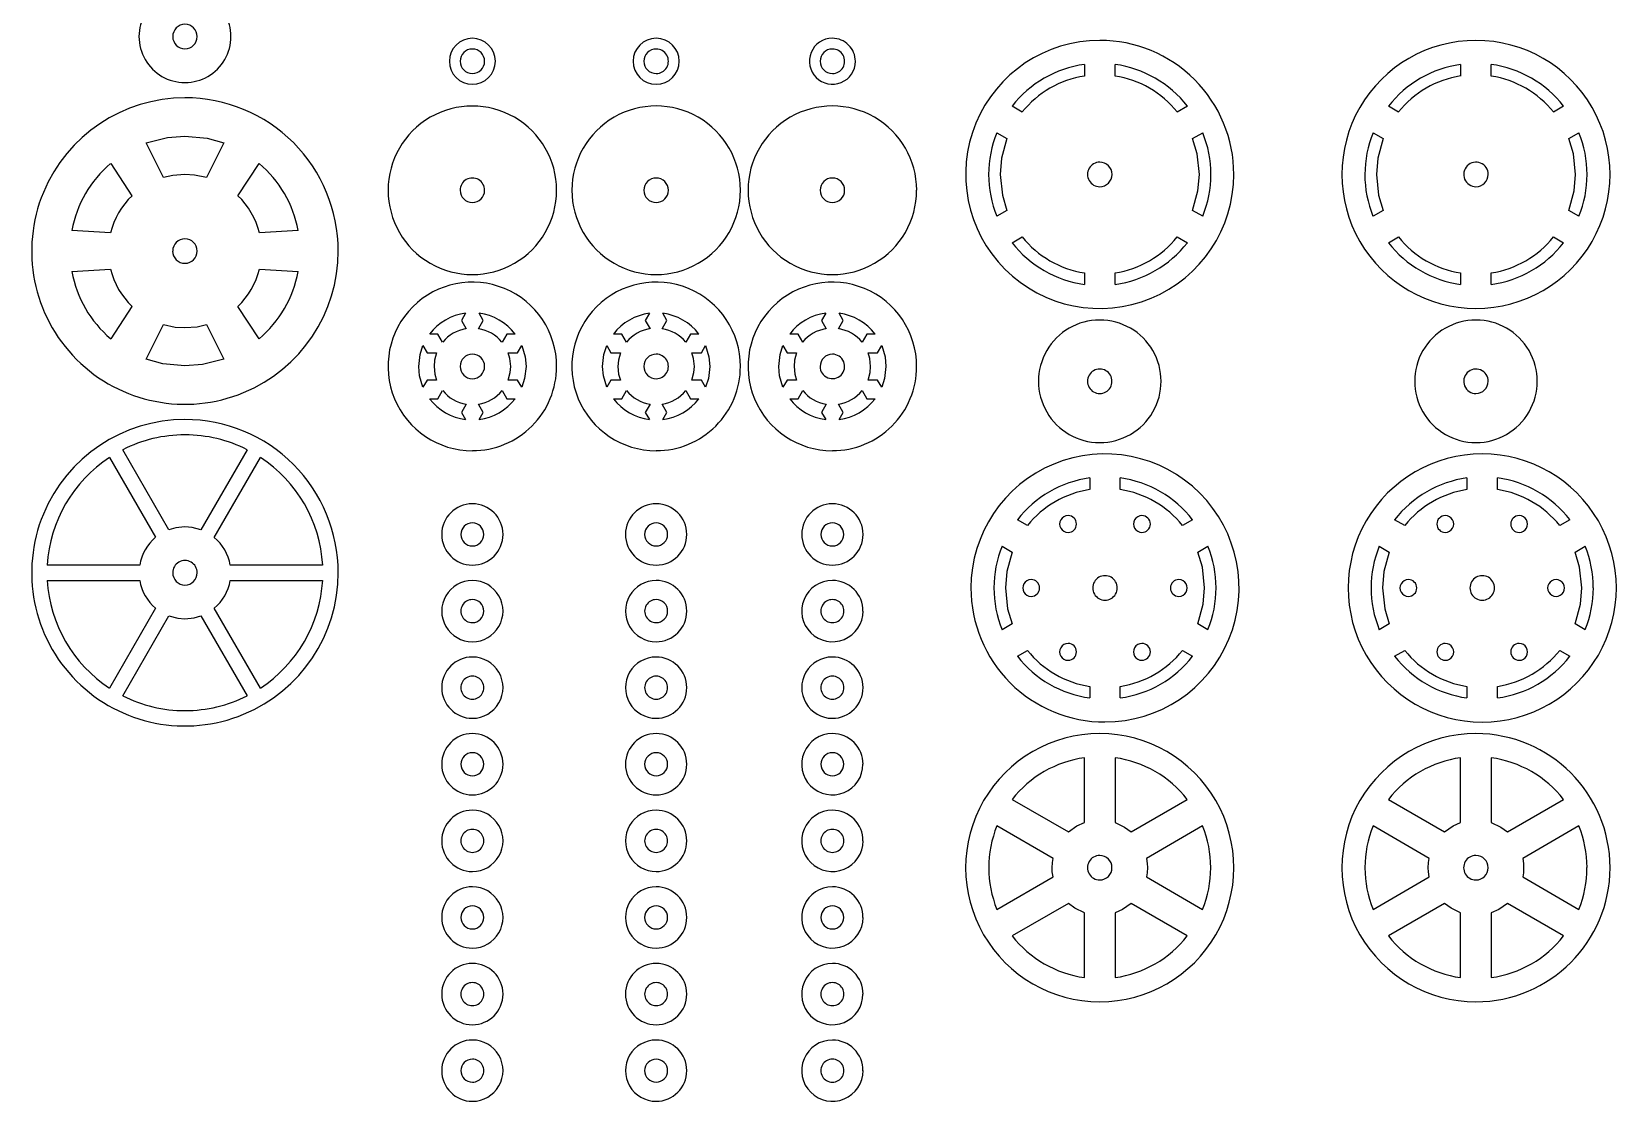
# Model space of a CAD drawing. Header units: millimetres. Extents: x -2305 to 1184, y -190 to 1638.
# Drawn here: x -2300.2 to -1990.1, y 1294.5 to 1503.9 of the extents above; entities that cross this region are included whole.
import ezdxf

# ---------------------------------------------------------------- set-up
doc = ezdxf.new("R2010")
doc.units = ezdxf.units.MM

msp = doc.modelspace()

# ---------------------------------------------------------------- linework, layer by layer
at = {"color": 7, "linetype": 'Continuous'}
for p, q in [((-2094.19, 1497.44), (-2094.19, 1495.17)), ((-2088.19, 1495.17), (-2088.19, 1497.44)), ((-2020.57, 1497.44), (-2020.57, 1495.17)), ((-2014.57, 1495.17), (-2014.57, 1497.44)), ((-2106.37, 1488.13), (-2108.34, 1489.27)), ((-2074.05, 1489.27), (-2076.02, 1488.13)), ((-2032.75, 1488.13), (-2034.72, 1489.27)), ((-2000.43, 1489.27), (-2002.4, 1488.13)), ((-2111.34, 1484.08), (-2109.37, 1482.94)), ((-2073.02, 1482.94), (-2071.05, 1484.08)), ((-2037.72, 1484.08), (-2035.75, 1482.94)), ((-1999.39, 1482.94), (-1997.42, 1484.08)), ((-2274.42, 1475.31), (-2277.81, 1482.09)), ((-2262.63, 1482.09), (-2266.03, 1475.31)), ((-2284.76, 1478.07), (-2280.59, 1471.74)), ((-2259.86, 1471.74), (-2255.68, 1478.07)), ((-2109.37, 1468.88), (-2111.34, 1467.74)), ((-2071.05, 1467.74), (-2073.02, 1468.88)), ((-2035.75, 1468.88), (-2037.72, 1467.74)), ((-1997.42, 1467.74), (-1999.39, 1468.88)), ((-2284.79, 1464.48), (-2292.35, 1464.93)), ((-2248.1, 1464.93), (-2255.66, 1464.48)), ((-2108.34, 1462.55), (-2106.37, 1463.68)), ((-2076.02, 1463.68), (-2074.05, 1462.55)), ((-2034.72, 1462.55), (-2032.75, 1463.68)), ((-2002.4, 1463.68), (-2000.43, 1462.55)), ((-2292.35, 1456.9), (-2284.79, 1457.35)), ((-2255.66, 1457.35), (-2248.1, 1456.9)), ((-2094.19, 1456.65), (-2094.19, 1454.38)), ((-2088.19, 1454.38), (-2088.19, 1456.65)), ((-2020.57, 1456.65), (-2020.57, 1454.38)), ((-2014.57, 1454.38), (-2014.57, 1456.65)), ((-2280.59, 1450.08), (-2284.76, 1443.76)), ((-2255.68, 1443.76), (-2259.86, 1450.08)), ((-2215.29, 1448.73), (-2216.1, 1447.32)), ((-2211.86, 1447.32), (-2212.67, 1448.73)), ((-2179.32, 1448.73), (-2180.13, 1447.32)), ((-2175.89, 1447.32), (-2176.7, 1448.73)), ((-2144.83, 1448.73), (-2145.64, 1447.32)), ((-2141.4, 1447.32), (-2142.21, 1448.73)), ((-2277.81, 1439.74), (-2274.42, 1446.52)), ((-2266.02, 1446.52), (-2262.63, 1439.74)), ((-2216.1, 1447.32), (-2215.17, 1445.72)), ((-2212.78, 1445.72), (-2211.86, 1447.32)), ((-2180.13, 1447.32), (-2179.2, 1445.72)), ((-2176.81, 1445.72), (-2175.89, 1447.32)), ((-2145.64, 1447.32), (-2144.72, 1445.72)), ((-2142.33, 1445.72), (-2141.4, 1447.32)), ((-2223.65, 1442.41), (-2222.83, 1440.99)), ((-2220.71, 1444.66), (-2222.33, 1444.66)), ((-2219.79, 1443.06), (-2220.71, 1444.66)), ((-2207.25, 1444.66), (-2208.17, 1443.06)), ((-2205.62, 1444.66), (-2207.25, 1444.66)), ((-2205.13, 1440.99), (-2204.31, 1442.41)), ((-2187.68, 1442.41), (-2186.86, 1440.99)), ((-2184.74, 1444.66), (-2186.36, 1444.66)), ((-2183.82, 1443.06), (-2184.74, 1444.66)), ((-2171.28, 1444.66), (-2172.2, 1443.06)), ((-2169.66, 1444.66), (-2171.28, 1444.66)), ((-2169.16, 1440.99), (-2168.34, 1442.41)), ((-2153.2, 1442.41), (-2152.37, 1440.99)), ((-2150.25, 1444.66), (-2151.88, 1444.66)), ((-2149.33, 1443.06), (-2150.25, 1444.66)), ((-2136.79, 1444.66), (-2137.71, 1443.06)), ((-2135.17, 1444.66), (-2136.79, 1444.66)), ((-2134.67, 1440.99), (-2133.85, 1442.41)), ((-2222.83, 1440.99), (-2220.98, 1440.99)), ((-2206.98, 1440.99), (-2205.13, 1440.99)), ((-2186.86, 1440.99), (-2185.01, 1440.99)), ((-2171.01, 1440.99), (-2169.16, 1440.99)), ((-2152.37, 1440.99), (-2150.52, 1440.99)), ((-2136.52, 1440.99), (-2134.67, 1440.99)), ((-2222.83, 1435.67), (-2223.65, 1434.25)), ((-2220.98, 1435.67), (-2222.83, 1435.67)), ((-2220.71, 1431.99), (-2219.79, 1433.59)), ((-2208.17, 1433.59), (-2207.25, 1431.99)), ((-2205.13, 1435.66), (-2206.98, 1435.66)), ((-2204.31, 1434.24), (-2205.13, 1435.66)), ((-2186.86, 1435.67), (-2187.68, 1434.25)), ((-2185.01, 1435.67), (-2186.86, 1435.67)), ((-2184.74, 1431.99), (-2183.82, 1433.59)), ((-2172.2, 1433.59), (-2171.28, 1431.99)), ((-2169.16, 1435.66), (-2171.01, 1435.66)), ((-2168.34, 1434.24), (-2169.16, 1435.66)), ((-2152.38, 1435.67), (-2153.2, 1434.25)), ((-2150.52, 1435.67), (-2152.38, 1435.67)), ((-2150.25, 1431.99), (-2149.33, 1433.59)), ((-2137.71, 1433.59), (-2136.79, 1431.99)), ((-2134.67, 1435.66), (-2136.52, 1435.66)), ((-2133.85, 1434.24), (-2134.67, 1435.66)), ((-2222.33, 1431.99), (-2220.71, 1431.99)), ((-2215.17, 1430.93), (-2216.1, 1429.33)), ((-2211.86, 1429.33), (-2212.78, 1430.93)), ((-2207.25, 1431.99), (-2205.62, 1431.99)), ((-2186.36, 1431.99), (-2184.74, 1431.99)), ((-2179.2, 1430.93), (-2180.13, 1429.33)), ((-2175.89, 1429.33), (-2176.81, 1430.93)), ((-2171.28, 1431.99), (-2169.66, 1431.99)), ((-2151.88, 1431.99), (-2150.25, 1431.99)), ((-2144.72, 1430.93), (-2145.64, 1429.33)), ((-2141.4, 1429.33), (-2142.33, 1430.93)), ((-2136.79, 1431.99), (-2135.17, 1431.99)), ((-2216.1, 1429.33), (-2215.29, 1427.92)), ((-2212.67, 1427.92), (-2211.86, 1429.33)), ((-2180.13, 1429.33), (-2179.32, 1427.92)), ((-2176.7, 1427.92), (-2175.89, 1429.33)), ((-2145.64, 1429.33), (-2144.83, 1427.92)), ((-2142.22, 1427.92), (-2141.4, 1429.33)), ((-2284.99, 1420.52), (-2275.96, 1404.88)), ((-2273.35, 1406.36), (-2282.39, 1422.02)), ((-2258.05, 1422.02), (-2267.09, 1406.36)), ((-2264.49, 1404.87), (-2255.46, 1420.51)), ((-2093.17, 1416.5), (-2093.17, 1414.23)), ((-2087.17, 1414.23), (-2087.17, 1416.5)), ((-2019.34, 1416.5), (-2019.34, 1414.23)), ((-2013.35, 1414.23), (-2013.35, 1416.5)), ((-2105.35, 1407.19), (-2107.32, 1408.32)), ((-2073.03, 1408.33), (-2075, 1407.19)), ((-2031.52, 1407.19), (-2033.49, 1408.32)), ((-1999.2, 1408.33), (-2001.17, 1407.19)), ((-2110.32, 1403.13), (-2108.35, 1402)), ((-2071.99, 1402), (-2070.02, 1403.14)), ((-2036.49, 1403.13), (-2034.53, 1402)), ((-1998.17, 1402), (-1996.2, 1403.14)), ((-2279.08, 1399.44), (-2297.17, 1399.44)), ((-2243.28, 1399.44), (-2261.36, 1399.44)), ((-2297.17, 1396.44), (-2279.08, 1396.44)), ((-2261.36, 1396.44), (-2243.28, 1396.44)), ((-2275.96, 1391.01), (-2284.99, 1375.36)), ((-2282.39, 1373.86), (-2273.35, 1389.52)), ((-2267.09, 1389.52), (-2258.05, 1373.86)), ((-2255.46, 1375.36), (-2264.49, 1391.01)), ((-2108.35, 1387.93), (-2110.32, 1386.8)), ((-2070.02, 1386.8), (-2071.99, 1387.93)), ((-2034.53, 1387.93), (-2036.49, 1386.8)), ((-1996.2, 1386.8), (-1998.17, 1387.93)), ((-2107.31, 1381.6), (-2105.35, 1382.74)), ((-2074.99, 1382.74), (-2073.02, 1381.61)), ((-2033.49, 1381.6), (-2031.52, 1382.74)), ((-2001.17, 1382.74), (-1999.2, 1381.61)), ((-2093.17, 1375.7), (-2093.17, 1373.44)), ((-2087.17, 1373.44), (-2087.17, 1375.7)), ((-2019.34, 1375.7), (-2019.34, 1373.44)), ((-2013.34, 1373.44), (-2013.35, 1375.7)), ((-2094.19, 1349.04), (-2094.19, 1361.73)), ((-2088.2, 1361.73), (-2088.2, 1349.04)), ((-2020.57, 1349.04), (-2020.57, 1361.73)), ((-2014.58, 1361.73), (-2014.58, 1349.04)), ((-2108.33, 1353.57), (-2097.34, 1347.22)), ((-2085.05, 1347.22), (-2074.06, 1353.57)), ((-2034.71, 1353.57), (-2023.71, 1347.22)), ((-2011.43, 1347.22), (-2000.44, 1353.57)), ((-2100.34, 1342.03), (-2111.33, 1348.38)), ((-2071.06, 1348.38), (-2082.05, 1342.03)), ((-2026.72, 1342.03), (-2037.71, 1348.38)), ((-1997.44, 1348.38), (-2008.43, 1342.03)), ((-2111.33, 1332.05), (-2100.34, 1338.4)), ((-2082.05, 1338.4), (-2071.06, 1332.05)), ((-2037.71, 1332.05), (-2026.72, 1338.4)), ((-2008.43, 1338.4), (-1997.44, 1332.05)), ((-2097.34, 1333.21), (-2108.33, 1326.86)), ((-2094.19, 1318.7), (-2094.19, 1331.39)), ((-2094.19, 1331.39), (-2094.19, 1331.39)), ((-2088.2, 1331.39), (-2088.2, 1318.7)), ((-2074.06, 1326.86), (-2085.05, 1333.2)), ((-2023.71, 1333.21), (-2034.71, 1326.86)), ((-2020.57, 1318.7), (-2020.57, 1331.39)), ((-2014.57, 1331.39), (-2014.57, 1318.7)), ((-2000.44, 1326.86), (-2011.43, 1333.2))]:
    msp.add_line(p, q, dxfattribs=at)
at = {"color": 7, "linetype": 'Continuous', "flags": 128}
for points in [[(-2277.81, 1482.09), (-2273.67, 1483.14), (-2270.22, 1483.4)], [(-2270.22, 1483.4), (-2265.86, 1482.98), (-2262.63, 1482.09)], [(-2109.37, 1482.94), (-2110.42, 1479.11), (-2110.69, 1475.91)], [(-2071.7, 1475.91), (-2072.13, 1479.96), (-2073.02, 1482.94)], [(-2035.75, 1482.94), (-2036.8, 1479.11), (-2037.06, 1475.91)], [(-1998.08, 1475.91), (-1998.51, 1479.96), (-1999.39, 1482.94)], [(-2270.22, 1475.91), (-2272.62, 1475.72), (-2274.42, 1475.31)], [(-2266.03, 1475.31), (-2268.33, 1475.79), (-2270.22, 1475.91)], [(-2110.69, 1475.91), (-2110.26, 1471.86), (-2109.37, 1468.88)], [(-2073.02, 1468.88), (-2071.97, 1472.7), (-2071.7, 1475.91)], [(-2037.06, 1475.91), (-2036.64, 1471.86), (-2035.75, 1468.88)], [(-1999.39, 1468.88), (-1998.34, 1472.7), (-1998.08, 1475.91)], [(-2274.42, 1446.52), (-2272.12, 1446.04), (-2270.22, 1445.92)], [(-2270.22, 1445.92), (-2267.83, 1446.11), (-2266.02, 1446.52)], [(-2224.48, 1438.33), (-2224.21, 1440.69), (-2223.65, 1442.41)], [(-2204.31, 1442.41), (-2203.65, 1440.19), (-2203.48, 1438.33)], [(-2188.51, 1438.33), (-2188.24, 1440.69), (-2187.68, 1442.41)], [(-2168.34, 1442.41), (-2167.68, 1440.19), (-2167.51, 1438.33)], [(-2154.02, 1438.33), (-2153.75, 1440.69), (-2153.2, 1442.41)], [(-2133.85, 1442.41), (-2133.19, 1440.19), (-2133.03, 1438.33)], [(-2270.22, 1438.42), (-2274.58, 1438.85), (-2277.81, 1439.74)], [(-2262.63, 1439.74), (-2266.78, 1438.69), (-2270.22, 1438.42)], [(-2220.98, 1440.99), (-2221.38, 1439.54), (-2221.48, 1438.33)], [(-2206.48, 1438.33), (-2206.64, 1439.86), (-2206.98, 1440.99)], [(-2185.01, 1440.99), (-2185.41, 1439.54), (-2185.51, 1438.33)], [(-2170.51, 1438.33), (-2170.67, 1439.86), (-2171.01, 1440.99)], [(-2150.52, 1440.99), (-2150.92, 1439.54), (-2151.02, 1438.33)], [(-2136.03, 1438.33), (-2136.19, 1439.86), (-2136.52, 1440.99)], [(-2223.65, 1434.25), (-2224.31, 1436.46), (-2224.48, 1438.33)], [(-2221.48, 1438.33), (-2221.31, 1436.8), (-2220.98, 1435.67)], [(-2206.98, 1435.66), (-2206.58, 1437.11), (-2206.48, 1438.33)], [(-2203.48, 1438.33), (-2203.75, 1435.97), (-2204.31, 1434.24)], [(-2187.68, 1434.25), (-2188.34, 1436.46), (-2188.51, 1438.33)], [(-2185.51, 1438.33), (-2185.35, 1436.8), (-2185.01, 1435.67)], [(-2171.01, 1435.66), (-2170.61, 1437.11), (-2170.51, 1438.33)], [(-2167.51, 1438.33), (-2167.78, 1435.97), (-2168.34, 1434.24)], [(-2153.2, 1434.25), (-2153.85, 1436.46), (-2154.02, 1438.33)], [(-2151.02, 1438.33), (-2150.86, 1436.8), (-2150.52, 1435.67)], [(-2136.52, 1435.66), (-2136.13, 1437.11), (-2136.03, 1438.33)], [(-2133.03, 1438.33), (-2133.29, 1435.97), (-2133.85, 1434.24)], [(-2270.22, 1406.94), (-2272.02, 1406.75), (-2273.35, 1406.36)], [(-2267.09, 1406.36), (-2268.8, 1406.82), (-2270.22, 1406.94)], [(-2108.35, 1402), (-2109.4, 1398.17), (-2109.66, 1394.96)], [(-2070.68, 1394.97), (-2071.1, 1399.02), (-2071.99, 1402)], [(-2034.53, 1402), (-2035.57, 1398.17), (-2035.84, 1394.96)], [(-1996.85, 1394.97), (-1997.28, 1399.02), (-1998.17, 1402)], [(-2109.66, 1394.96), (-2109.24, 1390.91), (-2108.35, 1387.93)], [(-2071.99, 1387.93), (-2070.94, 1391.76), (-2070.68, 1394.97)], [(-2035.84, 1394.96), (-2035.41, 1390.91), (-2034.53, 1387.93)], [(-1998.17, 1387.93), (-1997.12, 1391.76), (-1996.85, 1394.97)], [(-2273.35, 1389.52), (-2271.65, 1389.06), (-2270.22, 1388.95)], [(-2270.22, 1388.95), (-2268.42, 1389.13), (-2267.09, 1389.52)], [(-2097.34, 1347.22), (-2095.67, 1348.39), (-2094.19, 1349.04)], [(-2088.2, 1349.04), (-2086.34, 1348.17), (-2085.05, 1347.22)], [(-2023.71, 1347.22), (-2022.05, 1348.39), (-2020.57, 1349.04)], [(-2014.57, 1349.04), (-2012.72, 1348.17), (-2011.43, 1347.22)], [(-2100.52, 1340.21), (-2100.46, 1341.25), (-2100.34, 1342.03)], [(-2100.34, 1338.4), (-2100.49, 1339.4), (-2100.52, 1340.21)], [(-2082.05, 1342.03), (-2081.9, 1341.03), (-2081.87, 1340.22)], [(-2081.87, 1340.22), (-2081.92, 1339.19), (-2082.05, 1338.4)], [(-2026.9, 1340.21), (-2026.84, 1341.25), (-2026.72, 1342.03)], [(-2026.72, 1338.4), (-2026.86, 1339.4), (-2026.9, 1340.21)], [(-2008.43, 1342.03), (-2008.28, 1341.03), (-2008.25, 1340.22)], [(-2008.25, 1340.22), (-2008.3, 1339.19), (-2008.43, 1338.4)], [(-2094.19, 1331.39), (-2096.05, 1332.26), (-2097.34, 1333.21)], [(-2085.05, 1333.2), (-2086.72, 1332.04), (-2088.2, 1331.39)], [(-2020.57, 1331.39), (-2022.43, 1332.26), (-2023.71, 1333.21)], [(-2011.43, 1333.2), (-2013.1, 1332.04), (-2014.57, 1331.39)]]:
    msp.add_lwpolyline(points, dxfattribs=at)
at = {"color": 7, "linetype": 'Continuous'}
for centre, radius, start, end in [((-2270.22, 1502.9), 9, 89.9993, 270.0007), ((-2270.22, 1502.9), 9, 269.9993, 90.0007), ((-2270.22, 1502.9), 2.4, 90.0007, 270.0003), ((-2270.22, 1502.9), 2.4, 270.0007, 89.9983), ((-2213.98, 1498.06), 4.5, 90.0015, 269.9976), ((-2213.98, 1498.06), 4.5, 270.0033, 89.9976), ((-2178.01, 1498.06), 4.5, 90.0038, 269.9943), ((-2178.01, 1498.06), 4.5, 270.0044, 89.9976), ((-2143.52, 1498.06), 4.5, 89.9947, 0.005), ((-2143.52, 1498.06), 4.5, 359.9753, 90.0258), ((-2091.2, 1475.91), 26.24, 89.9927, 0.0071), ((-2091.18, 1475.93), 26.22, 359.9618, 90.0387), ((-2017.57, 1475.91), 26.24, 89.9998, 270.0002), ((-2017.57, 1475.91), 26.24, 269.9988, 90.0012), ((-2213.98, 1498.06), 2.4, 90.0089, 269.9928), ((-2213.98, 1498.06), 2.4, 270.0135, 89.9847), ((-2178.01, 1498.06), 2.4, 90.0151, 269.9885), ((-2178.01, 1498.06), 2.4, 269.9909, 90.0055), ((-2143.52, 1498.06), 2.4, 90.0151, 269.9855), ((-2143.52, 1498.06), 2.4, 269.9925, 90.0069), ((-2091.21, 1475.94), 21.71, 97.9087, 142.1086), ((-2091.2, 1475.94), 19.46, 98.8363, 141.2033), ((-2091.19, 1475.93), 21.72, 37.9002, 82.0823), ((-2091.2, 1475.92), 19.49, 38.8251, 81.135), ((-2017.58, 1475.93), 21.71, 97.9094, 142.1024), ((-2017.58, 1475.93), 19.48, 98.8468, 141.1861), ((-2017.56, 1475.93), 21.72, 37.9036, 82.0844), ((-2017.57, 1475.93), 19.47, 38.8113, 81.153), ((-2270.23, 1460.91), 29.99, 89.991, 0.01), ((-2270.2, 1460.94), 29.97, 359.964, 90.037), ((-2213.98, 1472.81), 16.49, 359.996, 180.004), ((-2178.01, 1472.82), 16.49, 359.9939, 180.0061), ((-2143.52, 1472.81), 16.5, 359.9984, 180.0016), ((-2091.33, 1475.92), 21.61, 157.8344, 180.0443), ((-2091.11, 1475.92), 21.66, 359.9552, 22.1153), ((-2017.64, 1475.92), 21.67, 157.8916, 180.0378), ((-2017.49, 1475.92), 21.66, 359.9551, 22.111), ((-2270.24, 1460.92), 22.47, 130.2653, 169.7269), ((-2270.2, 1460.93), 22.46, 10.2618, 49.7453), ((-2091.19, 1475.91), 2.4, 90, 270.0051), ((-2091.19, 1475.91), 2.4, 270.016, 89.979), ((-2017.57, 1475.91), 2.4, 359.994, 270.0227), ((-2213.98, 1472.81), 2.4, 359.9993, 180.0007), ((-2178.01, 1472.81), 2.4, 0.0134, 179.9866), ((-2143.52, 1472.81), 2.4, 0.0132, 179.9868), ((-2091.28, 1475.9), 21.66, 179.9743, 202.1366), ((-2091.11, 1475.89), 21.66, 337.8825, 0.0402), ((-2017.65, 1475.89), 21.67, 179.9648, 202.1124), ((-2017.57, 1475.91), 2.4, 269.9603, 0.0506), ((-2017.47, 1475.89), 21.64, 337.8761, 0.0554), ((-2270.25, 1460.92), 14.96, 133.6802, 166.2593), ((-2270.2, 1460.92), 14.97, 13.7422, 46.3124), ((-2213.98, 1472.81), 16.49, 179.9966, 0.0034), ((-2213.98, 1472.81), 2.4, 180.018, 359.982), ((-2178.01, 1472.81), 16.49, 179.9949, 0.0051), ((-2178.01, 1472.81), 2.4, 180.0296, 359.9704), ((-2143.52, 1472.81), 16.49, 179.9995, 0.0005), ((-2143.52, 1472.81), 2.4, 180.0277, 359.9723), ((-2270.22, 1460.92), 2.4, 270.014, 179.9859), ((-2270.23, 1460.91), 2.4, 179.9315, 270.0685), ((-2091.2, 1475.88), 21.71, 217.8934, 262.0867), ((-2091.19, 1475.89), 19.48, 218.8175, 261.1416), ((-2091.19, 1475.88), 19.47, 278.8505, 321.1973), ((-2091.18, 1475.88), 21.71, 277.9095, 322.1195), ((-2017.58, 1475.89), 21.72, 217.8994, 262.0865), ((-2017.58, 1475.88), 19.47, 218.8072, 261.1545), ((-2017.57, 1475.89), 19.48, 278.8568, 321.1867), ((-2017.56, 1475.88), 21.71, 277.9125, 322.1112), ((-2270.25, 1460.9), 22.46, 190.2631, 229.7499), ((-2270.25, 1460.9), 14.96, 193.7277, 226.3085), ((-2270.22, 1460.92), 14.99, 313.7142, 346.2335), ((-2270.2, 1460.9), 22.46, 310.2577, 349.7313), ((-2213.98, 1438.33), 16.5, 359.9975, 270.0071), ((-2178.01, 1438.33), 16.5, 359.9984, 270.0067), ((-2143.53, 1438.33), 16.5, 359.9949, 270.0083), ((-2213.99, 1438.35), 10.47, 97.1332, 142.8974), ((-2213.97, 1438.35), 10.47, 37.1051, 82.8644), ((-2178.02, 1438.34), 10.47, 97.1336, 142.8887), ((-2178, 1438.35), 10.46, 37.0939, 82.8767), ((-2143.53, 1438.35), 10.47, 97.1332, 142.8935), ((-2143.51, 1438.35), 10.46, 37.0906, 82.8607), ((-2213.99, 1438.33), 7.49, 99.0898, 140.7399), ((-2213.97, 1438.33), 7.48, 39.2579, 80.9223), ((-2178.02, 1438.33), 7.49, 99.0833, 140.7464), ((-2178, 1438.33), 7.48, 39.2461, 80.9212), ((-2143.54, 1438.33), 7.49, 99.085, 140.746), ((-2143.51, 1438.33), 7.49, 39.264, 80.9327), ((-2091.2, 1435.42), 11.99, 89.994, 270.0055), ((-2091.19, 1435.42), 11.99, 269.9957, 90.0047), ((-2017.57, 1435.42), 11.99, 89.9985, 270.0014), ((-2017.57, 1435.42), 11.99, 269.9961, 90.004), ((-2213.98, 1438.33), 2.4, 90.0108, 269.9909), ((-2213.98, 1438.33), 2.4, 270.0077, 89.9906), ((-2178.01, 1438.33), 2.4, 90.017, 269.9866), ((-2178.01, 1438.33), 2.4, 269.9851, 90.0113), ((-2143.52, 1438.33), 2.4, 90.0075, 180.0093), ((-2143.52, 1438.33), 2.4, 179.9969, 90.0149), ((-2213.97, 1438.32), 16.48, 269.9693, 0.0365), ((-2178, 1438.32), 16.48, 269.9696, 0.0365), ((-2143.51, 1438.32), 16.48, 269.9677, 0.0361), ((-2091.2, 1435.42), 2.4, 89.9875, 270.0147), ((-2091.2, 1435.42), 2.4, 269.9988, 89.9989), ((-2017.57, 1435.42), 2.4, 359.9962, 270.0167), ((-2213.99, 1438.32), 7.48, 219.2412, 260.9172), ((-2213.97, 1438.34), 7.5, 279.1284, 320.723), ((-2178.02, 1438.32), 7.48, 219.2305, 260.9279), ((-2178.01, 1438.34), 7.5, 279.1363, 320.7151), ((-2143.54, 1438.32), 7.48, 219.2277, 260.9295), ((-2143.52, 1438.34), 7.5, 279.1384, 320.7146), ((-2017.57, 1435.42), 2.4, 269.9492, 0.0599), ((-2213.99, 1438.31), 10.47, 217.1158, 262.8753), ((-2213.97, 1438.31), 10.47, 277.1201, 322.8638), ((-2178.02, 1438.31), 10.47, 217.1189, 262.8794), ((-2178, 1438.31), 10.47, 277.1139, 322.8712), ((-2143.53, 1438.31), 10.47, 217.1175, 262.8766), ((-2143.51, 1438.31), 10.47, 277.1247, 322.8629), ((-2270.23, 1397.94), 29.99, 89.9917, 0.0052), ((-2270.2, 1397.96), 29.97, 359.9591, 90.0382), ((-2270.24, 1398.11), 26.82, 89.9676, 116.942), ((-2270.21, 1398.09), 26.84, 63.0642, 90.0288), ((-2270.2, 1397.91), 27.01, 123.1909, 176.7569), ((-2270.22, 1397.92), 26.99, 3.2182, 56.8348), ((-2090.17, 1394.97), 26.24, 269.9962, 180.0074), ((-2016.34, 1394.96), 26.24, 89.9989, 270.0008), ((-2016.34, 1394.96), 26.24, 269.9999, 90.0004), ((-2090.18, 1394.99), 21.71, 97.9085, 142.1115), ((-2090.18, 1395), 19.46, 98.8437, 141.2144), ((-2090.16, 1394.98), 21.72, 37.9123, 82.0909), ((-2090.18, 1394.97), 19.49, 38.8233, 81.1184), ((-2016.36, 1394.99), 21.71, 97.9097, 142.1085), ((-2016.35, 1395), 19.46, 98.8428, 141.2145), ((-2016.33, 1394.99), 21.72, 37.9107, 82.0925), ((-2016.36, 1394.97), 19.49, 38.8231, 81.1205), ((-2213.98, 1405.44), 6, 90.0089, 269.9897), ((-2213.98, 1405.44), 6, 270.0033, 89.9981), ((-2178.01, 1405.44), 6, 90.0023, 269.9963), ((-2178.01, 1405.44), 6, 270.0124, 89.9891), ((-2143.52, 1405.44), 6, 90.0023, 269.9975), ((-2143.52, 1405.44), 6, 270.0118, 89.9884), ((-2097.4, 1407.48), 1.65, 89.99, 270.0176), ((-2097.4, 1407.48), 1.65, 270.0065, 89.9859), ((-2082.94, 1407.48), 1.65, 89.99, 270.018), ((-2082.94, 1407.48), 1.65, 270.0065, 89.9855), ((-2023.57, 1407.48), 1.65, 90.0065, 270.0004), ((-2023.57, 1407.48), 1.65, 269.99, 90.0032), ((-2009.12, 1407.48), 1.65, 90.0065, 270.0007), ((-2009.12, 1407.48), 1.65, 269.99, 90.0028), ((-2270.23, 1397.96), 8.98, 129.638, 170.488), ((-2270.22, 1397.96), 8.98, 9.5057, 50.3477), ((-2213.98, 1405.44), 2.25, 90.0114, 269.9925), ((-2213.98, 1405.44), 2.25, 270.0064, 89.9897), ((-2178.01, 1405.44), 2.25, 90.0114, 269.9925), ((-2178.01, 1405.44), 2.25, 270.013, 89.9832), ((-2143.52, 1405.44), 2.25, 90.0081, 269.9926), ((-2143.52, 1405.44), 2.25, 270.0015, 89.9979), ((-2090.28, 1394.99), 21.63, 157.8739, 180.0537), ((-2090.09, 1394.98), 21.66, 359.9533, 22.1109), ((-2016.46, 1394.99), 21.63, 157.872, 180.0581), ((-2016.25, 1394.98), 21.64, 359.9498, 22.1232), ((-2270.22, 1397.94), 2.4, 359.998, 180.002), ((-2270.22, 1397.96), 26.99, 183.2172, 236.8295), ((-2270.23, 1397.92), 8.98, 189.4978, 230.3707), ((-2270.22, 1397.94), 2.4, 180.0394, 359.9606), ((-2270.23, 1397.93), 8.99, 309.6701, 350.4799), ((-2270.24, 1397.97), 27.01, 303.1886, 356.7621), ((-2213.98, 1390.44), 6, 89.9991, 269.9995), ((-2213.98, 1390.44), 6, 269.9929, 90.0085), ((-2178.01, 1390.44), 6, 89.9925, 270.006), ((-2178.01, 1390.44), 6, 270.002, 89.9995), ((-2143.52, 1390.44), 6, 89.9893, 0.0105), ((-2143.52, 1390.45), 5.99, 359.9636, 90.0384), ((-2104.62, 1394.96), 1.65, 89.99, 270.0126), ((-2104.62, 1394.96), 1.65, 270.0065, 89.9909), ((-2090.17, 1394.97), 2.4, 89.9629, 270.0372), ((-2090.17, 1394.97), 2.4, 269.9624, 90.0375), ((-2075.72, 1394.96), 1.65, 90.0065, 269.9996), ((-2075.72, 1394.96), 1.65, 269.99, 90.0039), ((-2030.8, 1394.96), 1.65, 89.99, 270.0105), ((-2030.8, 1394.96), 1.65, 270.0065, 89.9931), ((-2016.35, 1394.97), 2.4, 89.9629, 270.0415), ((-2016.34, 1394.97), 2.4, 269.9655, 90.0302), ((-2001.89, 1394.96), 1.65, 89.9945, 270.0094), ((-2001.89, 1394.96), 1.65, 269.9945, 90.0016), ((-2213.98, 1390.44), 2.25, 90.001, 270.0029), ((-2213.98, 1390.44), 2.25, 269.9993, 89.9968), ((-2178.01, 1390.44), 2.25, 90.001, 270.0029), ((-2178.01, 1390.44), 2.25, 270.0059, 89.9903), ((-2143.52, 1390.44), 2.25, 89.9977, 270.003), ((-2143.52, 1390.44), 2.25, 269.9944, 90.005), ((-2090.19, 1394.95), 26.22, 179.9634, 270.0399), ((-2090.26, 1394.95), 21.65, 179.9549, 202.1181), ((-2090.07, 1394.95), 21.64, 337.8784, 0.0432), ((-2016.44, 1394.95), 21.65, 179.9556, 202.1166), ((-2016.23, 1394.95), 21.63, 337.868, 0.049), ((-2097.4, 1382.45), 1.65, 89.99, 270.0176), ((-2097.4, 1382.45), 1.65, 270.0065, 89.9859), ((-2082.94, 1382.45), 1.65, 89.99, 270.018), ((-2082.94, 1382.45), 1.65, 270.0065, 89.9855), ((-2023.57, 1382.45), 1.65, 90.0065, 270.0004), ((-2023.57, 1382.45), 1.65, 269.99, 90.0032), ((-2009.12, 1382.45), 1.65, 90.0065, 270.0007), ((-2009.12, 1382.45), 1.65, 269.99, 90.0028), ((-2213.98, 1375.45), 6, 90.0009, 269.9976), ((-2213.98, 1375.45), 6, 269.9948, 90.0067), ((-2178.01, 1375.45), 6, 89.9944, 270.0042), ((-2178.01, 1375.45), 6, 270.0038, 89.9976), ((-2143.52, 1375.45), 6, 89.9943, 270.0054), ((-2143.52, 1375.45), 6, 270.0032, 89.997), ((-2090.18, 1394.95), 21.72, 217.9166, 262.0884), ((-2090.17, 1394.94), 19.48, 218.8042, 261.1405), ((-2090.17, 1394.94), 19.47, 278.8647, 321.2055), ((-2090.16, 1394.95), 21.72, 277.9106, 322.0821), ((-2016.35, 1394.95), 21.72, 217.9194, 262.0881), ((-2016.34, 1394.94), 19.48, 218.8047, 261.1403), ((-2016.35, 1394.94), 19.47, 278.8627, 321.2053), ((-2016.33, 1394.95), 21.72, 277.9079, 322.0849), ((-2213.98, 1375.45), 2.25, 89.9882, 270.0157), ((-2213.98, 1375.45), 2.25, 269.9849, 90.0112), ((-2178.01, 1375.45), 2.25, 89.9882, 270.0157), ((-2178.01, 1375.45), 2.25, 269.9915, 90.0047), ((-2143.52, 1375.45), 2.25, 89.9849, 270.0157), ((-2143.52, 1375.45), 2.25, 269.98, 90.0194), ((-2270.24, 1397.78), 26.83, 243.0609, 270.0303), ((-2270.21, 1397.8), 26.84, 269.9745, 296.9317), ((-2213.98, 1360.46), 6, 90.0059, 269.9926), ((-2213.98, 1360.46), 6, 270.001, 90.0004), ((-2178.01, 1360.46), 6, 89.9994, 269.9992), ((-2178.01, 1360.46), 6, 270.0101, 89.9914), ((-2143.53, 1360.46), 6, 89.9836, 359.9915), ((-2143.52, 1360.46), 6, 359.9598, 90.0176), ((-2091.2, 1340.21), 26.24, 89.9996, 270.0006), ((-2091.2, 1340.21), 26.24, 269.9996, 90.0002), ((-2017.57, 1340.21), 26.24, 89.9993, 270.0008), ((-2017.57, 1340.21), 26.24, 270.0003, 89.9996), ((-2213.98, 1360.46), 2.25, 90.0208, 269.983), ((-2213.98, 1360.46), 2.25, 270.0159, 89.9802), ((-2178.01, 1360.46), 2.25, 90.0208, 269.983), ((-2178.01, 1360.46), 2.25, 270.0225, 89.9737), ((-2143.52, 1360.46), 2.25, 90.0176, 269.9831), ((-2143.52, 1360.46), 2.25, 270.011, 89.9884), ((-2091.2, 1340.23), 21.71, 97.9299, 142.0902), ((-2091.19, 1340.24), 21.7, 37.8956, 82.0842), ((-2017.58, 1340.24), 21.7, 97.9182, 142.1005), ((-2017.57, 1340.24), 21.7, 37.8941, 82.0892), ((-2213.98, 1345.46), 6, 90.0019, 269.9967), ((-2213.98, 1345.46), 6, 269.9957, 90.0057), ((-2178.01, 1345.46), 6, 89.9953, 270.0032), ((-2178.01, 1345.46), 6, 270.0048, 89.9967), ((-2143.52, 1345.46), 6, 89.9865, 359.9985), ((-2143.52, 1345.46), 5.99, 359.9529, 90.0343), ((-2213.98, 1345.46), 2.25, 89.9927, 270.0111), ((-2213.98, 1345.46), 2.25, 269.9878, 90.0083), ((-2178.01, 1345.46), 2.25, 89.9927, 270.0111), ((-2178.01, 1345.46), 2.25, 269.9944, 90.0018), ((-2143.52, 1345.46), 2.25, 89.9895, 270.0112), ((-2143.52, 1345.46), 2.25, 269.9829, 90.0165), ((-2091.25, 1340.22), 21.67, 157.9008, 180.0327), ((-2091.11, 1340.23), 21.64, 359.9465, 22.109), ((-2017.64, 1340.23), 21.66, 157.8974, 180.0375), ((-2017.52, 1340.23), 21.68, 359.9656, 22.0885), ((-2091.26, 1340.2), 21.66, 179.9654, 202.103), ((-2091.2, 1340.21), 2.4, 89.9988, 270.0053), ((-2091.2, 1340.21), 2.4, 269.9988, 89.997), ((-2091.09, 1340.19), 21.62, 337.8853, 0.0601), ((-2017.65, 1340.19), 21.65, 179.9578, 202.1088), ((-2017.58, 1340.21), 2.4, 89.9988, 270.0037), ((-2017.58, 1340.21), 2.4, 270.0101, 89.9874), ((-2017.5, 1340.2), 21.65, 337.9006, 0.0433), ((-2213.98, 1330.47), 6, 90.0033, 269.9953), ((-2213.98, 1330.47), 6, 269.9965, 90.0049), ((-2178.01, 1330.47), 6, 89.9967, 270.0019), ((-2178.01, 1330.47), 6, 270.0055, 89.9959), ((-2143.52, 1330.47), 6, 89.9886, 0.0013), ((-2143.52, 1330.47), 5.99, 359.9658, 90.0263), ((-2213.98, 1330.47), 2.25, 90.0072, 269.9967), ((-2213.98, 1330.47), 2.25, 270.0088, 89.9873), ((-2178.01, 1330.47), 2.25, 90.0072, 269.9967), ((-2178.01, 1330.47), 2.25, 270.0154, 89.9808), ((-2143.52, 1330.47), 2.25, 90.0039, 269.9968), ((-2143.52, 1330.47), 2.25, 270.0039, 89.9955), ((-2091.2, 1340.19), 21.7, 217.9017, 262.0799), ((-2091.19, 1340.19), 21.7, 277.9231, 322.0994), ((-2017.59, 1340.19), 21.7, 217.9003, 262.0867), ((-2017.56, 1340.19), 21.7, 277.9199, 322.0989), ((-2213.98, 1315.47), 6, 90.0095, 269.9891), ((-2213.98, 1315.47), 6, 270.0058, 89.9956), ((-2178.01, 1315.47), 6, 90.0029, 269.9956), ((-2178.01, 1315.47), 6, 270.0148, 89.9866), ((-2143.53, 1315.47), 6, 89.9829, 0.0119), ((-2143.52, 1315.48), 6, 359.9764, 90.0207), ((-2213.98, 1315.47), 2.25, 89.9944, 270.0095), ((-2213.98, 1315.47), 2.25, 269.9878, 90.0083), ((-2178.01, 1315.47), 2.25, 89.9944, 270.0095), ((-2178.01, 1315.47), 2.25, 269.9944, 90.0018), ((-2143.52, 1315.47), 2.25, 89.9911, 270.0095), ((-2143.52, 1315.47), 2.25, 269.9829, 90.0165), ((-2213.98, 1300.48), 6, 90.0019, 269.9967), ((-2213.98, 1300.48), 6, 269.9951, 90.0063), ((-2178.01, 1300.48), 6, 89.9953, 270.0032), ((-2178.01, 1300.48), 6, 270.0042, 89.9973), ((-2143.52, 1300.48), 6, 89.9864, 0.0084), ((-2143.52, 1300.48), 5.99, 359.9553, 90.0418), ((-2213.98, 1300.48), 2.25, 90.0022, 270.0016), ((-2213.98, 1300.48), 2.25, 269.9957, 90.0005), ((-2178.01, 1300.48), 2.25, 90.0022, 270.0016), ((-2178.01, 1300.48), 2.25, 270.0022, 89.9939), ((-2143.52, 1300.48), 2.25, 89.9989, 270.0017), ((-2143.52, 1300.48), 2.25, 269.9907, 90.0086)]:
    msp.add_arc(centre, radius, start, end, dxfattribs=at)

doc.saveas('drawing.dxf')
